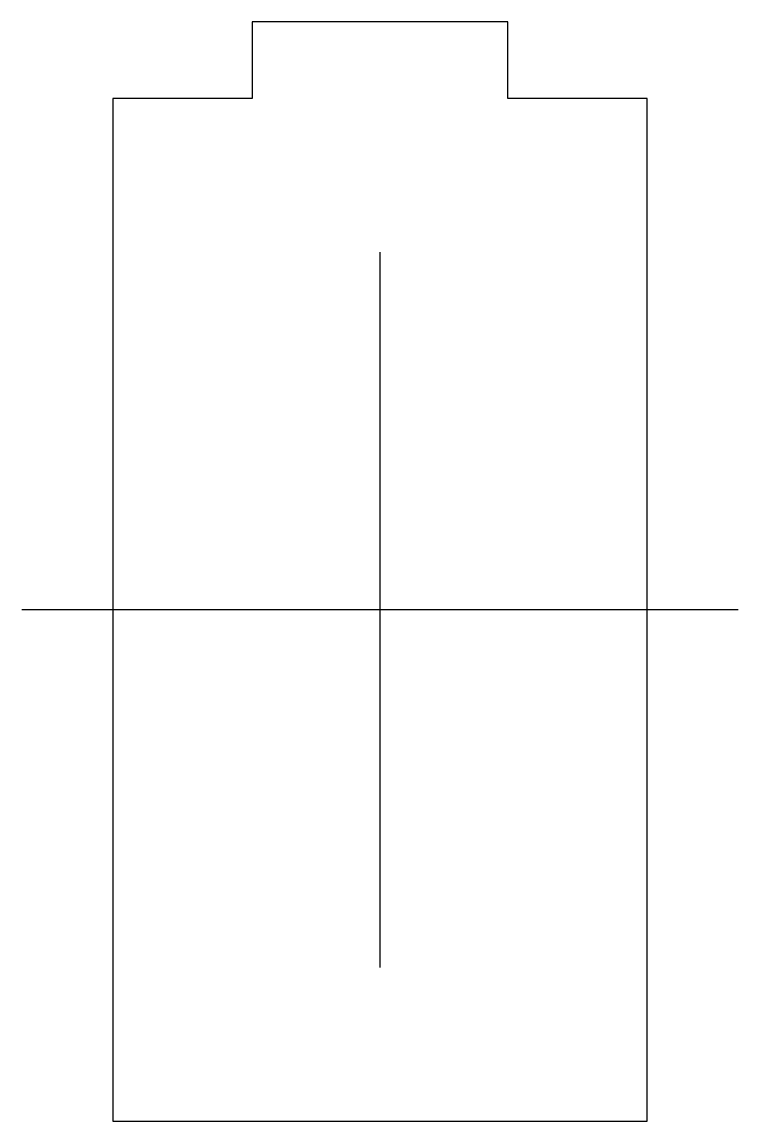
# Model space of a CAD drawing. Extents: x -14 to 14, y -20 to 23.
import ezdxf

# ---------------------------------------------------------------- set-up
doc = ezdxf.new("R2010")
doc.units = 0
doc.layers.get('0').update_dxf_attribs({"linetype": 'CONTINUOUS'})

msp = doc.modelspace()

# ---------------------------------------------------------------- linework, layer by layer
for p, q in [((0, -14), (0, 14)), ((14, 0), (-14, 0))]:
    msp.add_line(p, q)
msp.add_lwpolyline([(-10.45, 20), (-10.45, -20), (10.45, -20), (10.45, 20), (5, 20), (5, 23), (-5, 23), (-5, 20)], close=True)

doc.saveas('drawing.dxf')
